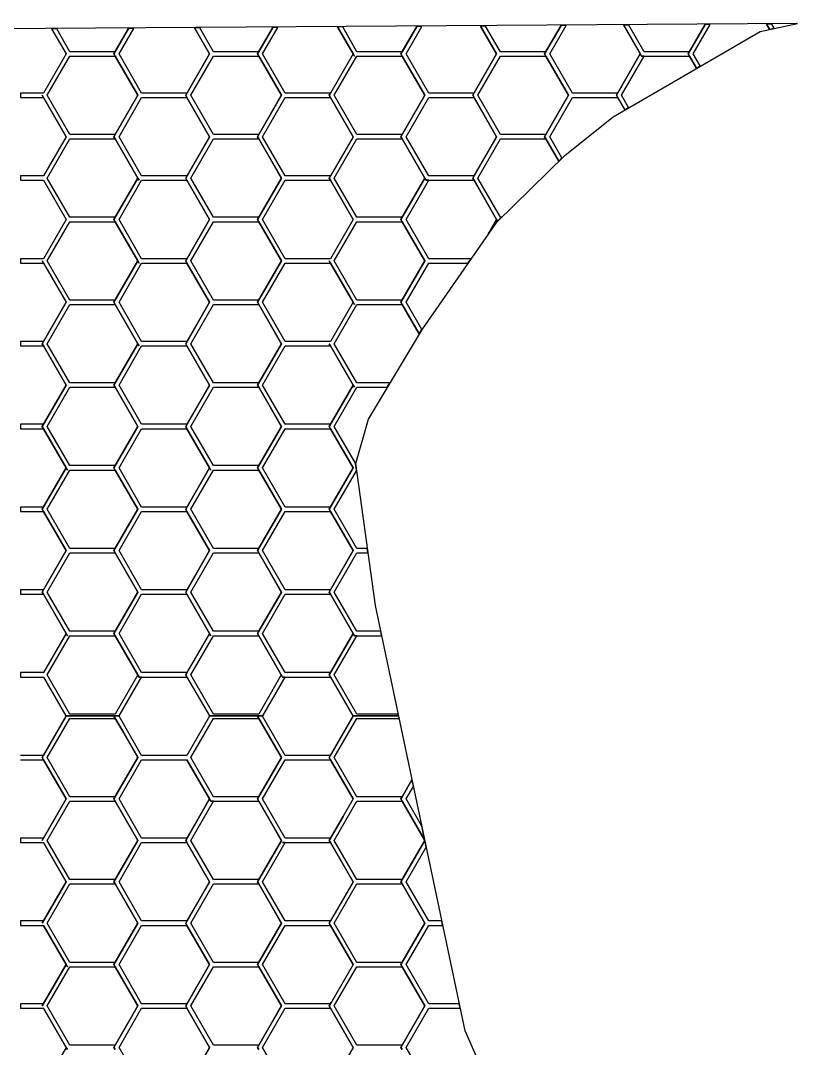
# Model space of a CAD drawing. Extents: x -65 to 65, y -44 to 44.
# Drawn here: x 29.71 to 56.51, y 8.53 to 44 of the extents above; entities that cross this region are included whole.
import ezdxf

# ---------------------------------------------------------------- set-up
doc = ezdxf.new("R2010")
doc.units = 0
doc.layers.add('Add_Red', color=1, linetype='Continuous')
doc.layers.add('Vector_Red', color=1, linetype='Continuous')

msp = doc.modelspace()

# ---------------------------------------------------------------- linework, layer by layer
at = {"layer": 'Add_Red'}
for points in [[(32.927751, 28.562723), (33.752657, 29.991392), (32.97181, 31.343625), (32.927751, 31.419978), (32.927751, 31.419979), (33.752657, 32.848631), (32.927751, 31.419978), (32.97181, 31.343626), (33.752657, 29.991393), (33.752657, 29.991392), (32.927751, 28.562722), (32.97181, 28.486371), (33.752657, 27.133869), (33.752657, 27.133868), (32.927751, 25.705181), (32.97181, 25.628864), (33.752657, 24.27663), (33.752657, 24.276629), (32.927751, 22.847674), (32.971808, 22.771611), (32.97181, 22.771608), (33.796633, 21.342942), (35.448007, 21.342942), (35.448008, 21.342941), (36.223308, 20), (38.060167, 20), (38.835466, 21.342941), (38.748104, 21.342941), (37.923181, 22.771607), (37.879223, 22.847674), (37.879223, 22.847673), (37.879222, 22.847674), (37.923287, 22.924012), (38.704062, 24.276629), (37.923282, 25.628863), (37.879223, 25.705181), (37.879223, 25.705182), (38.704062, 27.133869), (37.923282, 28.48637), (37.879223, 28.562722), (37.879223, 28.562723), (38.704062, 29.991392), (37.923282, 31.343625), (37.879223, 31.419978), (37.879223, 31.419979), (38.704062, 32.848632), (37.923282, 34.201167), (37.879223, 34.277317), (37.879223, 34.277318), (38.704062, 35.706172), (37.923282, 37.05854), (37.879223, 37.13469), (37.879223, 37.134691), (38.704061, 38.563394), (37.923181, 39.915946), (37.879223, 39.992097), (37.879223, 39.992098), (38.704062, 41.4208), (37.923282, 42.773185), (37.879223, 42.849503), (37.879224, 42.849504), (37.879223, 42.849505), (38.406585, 43.762948), (38.405938, 43.762944), (37.922559, 42.925654), (36.360832, 42.925654), (35.887131, 43.746163), (35.711882, 43.744995), (36.228872, 42.849505), (36.228871, 42.849504), (36.228872, 42.849503), (35.40405, 41.4208), (35.448008, 41.344651), (35.448007, 41.344651), (35.40405, 41.4208), (35.40405, 41.420801), (36.228871, 42.849504), (35.711881, 43.744995), (35.710242, 43.744984), (36.227225, 42.849505), (35.446361, 41.496952), (33.88465, 41.496952), (33.10377, 42.849505), (33.612696, 43.73101), (33.436036, 43.729833), (32.927752, 42.849504), (32.97181, 42.773186), (33.752657, 41.420801), (33.752657, 41.4208), (32.927751, 39.992098), (32.97181, 39.915947), (33.752657, 38.563395), (33.796632, 38.487244), (33.752657, 38.563394), (33.752657, 38.563393), (32.927751, 37.134691), (32.97181, 37.058541), (33.752657, 35.706173), (33.796633, 35.629821), (33.796632, 35.629821), (33.752657, 35.706173), (33.752657, 35.706172), (32.927751, 34.277318), (32.97181, 34.201168), (33.752657, 32.848632), (33.796633, 32.772498), (33.752657, 32.848631), (32.97181, 34.201167), (32.927751, 34.277317), (32.927751, 34.277318), (33.752657, 35.706172), (32.97181, 37.05854), (32.927751, 37.13469), (32.927751, 37.134691), (33.752657, 38.563394), (32.97181, 39.915946), (32.927751, 39.992097), (32.927751, 39.992098), (33.752657, 41.4208), (32.97181, 42.773185), (32.927751, 42.849503), (32.927752, 42.849504), (32.927751, 42.849505), (33.436035, 43.729833), (33.435449, 43.729829), (32.971188, 42.925654), (31.409461, 42.925654), (30.95473, 43.713301), (30.77941, 43.712133), (30.777743, 43.712122), (31.275753, 42.849503), (30.494893, 41.49695), (29.7071, 41.49695), (29.7071, 41.344649), (30.494893, 41.344649), (31.275753, 39.992097), (30.494893, 38.639712), (29.7071, 38.639712), (29.7071, 38.487243), (30.494893, 38.487243), (31.275753, 37.13469), (30.494893, 35.782238), (29.7071, 35.782238), (29.7071, 35.629819), (30.494893, 35.629819), (31.275753, 34.277317), (30.494893, 32.924982), (29.7071, 32.924982), (29.7071, 32.772497), (30.496533, 32.772497), (30.452575, 32.84863), (30.452575, 32.848631), (31.277484, 34.277317), (30.452575, 32.84863), (30.496533, 32.772497), (31.277484, 31.419978), (31.277484, 31.419977), (30.452575, 29.991123), (30.456914, 29.983614), (30.496533, 29.915057), (31.277484, 28.562437), (31.277484, 28.562436), (30.452575, 27.133867), (30.496533, 27.057717), (31.277485, 25.705181), (31.277484, 25.70518), (31.277484, 25.705181), (30.496533, 27.057717), (30.452575, 27.133867), (30.452575, 27.133868), (31.277484, 28.562437), (30.496533, 29.915056), (30.456914, 29.983614), (30.452575, 29.991123), (31.277484, 31.419977), (30.496533, 32.772496), (30.494893, 32.772496), (31.275753, 31.419977), (30.494893, 30.067458), (29.7071, 30.067458), (29.7071, 29.915056), (30.494893, 29.915056), (31.275753, 28.562436), (30.494893, 27.210203), (29.7071, 27.210203), (29.7071, 27.057717), (30.494893, 27.057717), (31.275753, 25.705181), (30.494893, 24.352695), (29.7071, 24.352695), (29.7071, 24.200175), (30.494894, 24.200175), (31.275753, 22.847673), (30.494893, 21.49543), (29.7071, 21.49543), (29.7071, 21.339476), (30.494983, 21.339476), (31.268002, 19.999999), (31.27183, 19.999999), (31.271829, 20), (33.108695, 20), (33.883994, 21.342941), (33.796632, 21.342941), (32.97181, 22.771607), (32.971808, 22.771611), (32.927751, 22.847674), (33.752657, 24.276629), (32.97181, 25.628863), (32.927751, 25.705181), (32.927751, 25.705182), (33.752657, 27.133869), (32.97181, 28.48637), (32.927751, 28.562722), (32.927751, 28.562723)], [(41.312286, 22.771607), (42.163702, 22.771607), (42.163701, 22.771608), (42.131634, 22.924009), (41.312287, 22.924009), (40.53144, 24.276629), (41.312287, 25.628863), (41.690546, 25.628863), (41.669223, 25.781349), (41.312287, 25.781349), (40.53144, 27.133868), (41.295112, 28.456621), (41.290952, 28.48637), (41.259767, 28.709371), (41.263708, 28.723016), (40.53144, 29.991123), (41.312287, 31.343626), (42.357429, 31.343626), (42.44856, 31.496128), (41.312287, 31.496128), (40.53144, 32.848631), (41.312287, 34.201167), (42.874031, 34.201167), (43.459258, 33.187472), (43.4596, 33.188044), (42.874754, 34.201167), (42.830711, 34.277317), (42.830711, 34.277318), (43.655534, 35.706172), (42.874754, 37.05854), (42.830711, 37.13469), (42.830712, 37.134691), (42.830711, 37.134692), (43.655534, 38.563394), (42.874653, 39.915946), (42.874031, 39.915946), (43.654878, 38.563394), (42.874031, 37.210841), (41.312287, 37.210841), (40.53144, 38.563394), (41.312287, 39.915946), (41.312287, 39.915947), (42.874653, 39.915947), (42.830711, 39.992097), (42.830711, 39.992098), (43.655533, 41.420801), (42.874653, 42.773185), (42.830711, 42.849504), (42.830711, 42.849505), (43.377181, 43.796064), (43.376528, 43.79606), (42.874031, 42.925654), (41.312287, 42.925654), (40.819625, 43.779025), (40.644378, 43.777857), (41.180328, 42.849505), (41.180327, 42.849504), (41.224387, 42.773185), (41.224386, 42.773185), (41.180327, 42.849504), (40.644376, 43.777857), (40.642658, 43.777846), (41.178613, 42.849505), (40.397749, 41.496952), (38.836122, 41.496952), (38.055175, 42.849505), (38.583265, 43.764125), (38.406586, 43.762948), (37.879224, 42.849504), (37.923282, 42.773186), (38.704062, 41.420801), (38.704062, 41.4208), (37.879223, 39.992097), (37.923182, 39.915948), (38.704062, 38.563395), (38.704061, 38.563394), (38.704062, 38.563393), (37.879223, 37.134691), (37.923282, 37.058541), (38.704062, 35.706173), (38.704062, 35.706172), (37.879223, 34.277318), (37.923282, 34.201168), (38.704062, 32.848632), (38.704062, 32.848631), (37.879223, 31.419978), (37.923282, 31.343627), (38.704062, 29.991393), (38.704062, 29.991392), (37.879223, 28.562722), (37.923282, 28.486371), (38.704062, 27.133869), (38.704062, 27.133868), (37.879223, 25.705181), (37.923282, 25.628864), (38.704062, 24.27663), (38.704062, 24.276629), (37.923287, 22.924012), (37.879223, 22.847675), (37.923181, 22.771608), (38.748104, 21.342942), (40.399479, 21.342942), (40.39948, 21.342941), (41.17478, 20), (42.746889, 20), (42.73288, 20.066577), (41.312287, 20.066577), (40.53144, 21.419097), (41.312286, 22.771607), (41.224303, 22.771607), (41.180327, 22.847674), (40.355522, 21.419097), (40.399478, 21.342945), (40.39948, 21.342942), (40.399479, 21.342942), (40.399478, 21.342945), (40.355522, 21.419097), (41.180327, 22.847675), (40.39948, 24.200176), (40.399479, 24.200177), (40.39948, 24.200177), (41.180327, 22.847675), (41.180327, 22.847674), (41.224303, 22.771608), (41.312287, 22.771608), (41.312286, 22.771607)], [(47.78689, 42.849505), (48.352415, 43.829211), (48.347157, 43.829176), (47.825553, 42.925654), (46.263792, 42.925654), (45.752135, 43.811887), (45.576877, 43.81072), (46.131799, 42.849505), (46.131799, 42.849504), (45.306894, 41.420801), (45.350952, 41.344651), (45.350951, 41.344651), (45.306893, 41.420801), (45.306894, 41.420801), (45.306893, 41.420802), (46.131799, 42.849505), (45.576876, 43.81072), (45.575153, 43.810708), (46.130068, 42.849505), (45.349221, 41.496952), (43.787493, 41.496952), (43.006646, 42.849505), (43.553787, 43.797241), (43.377182, 43.796064), (42.830711, 42.849504), (42.874653, 42.773186), (43.655534, 41.420802), (43.655533, 41.420801), (43.655534, 41.4208), (42.830711, 39.992097), (42.874653, 39.915948), (43.655534, 38.563395), (43.699492, 38.487245), (45.349221, 38.487245), (45.349221, 38.487244), (46.130068, 37.134692), (45.839198, 36.630896), (45.849398, 36.64555), (46.131798, 37.134691), (45.350952, 38.487243), (45.350951, 38.487245), (45.350952, 38.487245), (46.131799, 37.134692), (46.131798, 37.134691), (46.131799, 37.134691), (45.849401, 36.645555), (46.127006, 37.044389), (46.163359, 37.080038), (46.131799, 37.13469), (46.131799, 37.134691), (46.16336, 37.080038), (46.296747, 37.210841), (46.263792, 37.210841), (45.482911, 38.563394), (46.263792, 39.915947), (47.825553, 39.915947), (48.270081, 39.145936), (48.273408, 39.149199), (47.830764, 39.915947), (47.78689, 39.992097), (47.786891, 39.992098), (47.78689, 39.992099), (48.611594, 41.420801), (47.830764, 42.773185), (47.78689, 42.849504), (47.78689, 42.849505)], [(47.786891, 39.992098), (47.830764, 39.915948), (48.273409, 39.149199), (48.385773, 39.259385), (47.962724, 39.992099), (48.743554, 41.344651), (50.305382, 41.344651), (50.549012, 40.922635), (50.550183, 40.923317), (50.306895, 41.34465), (50.306894, 41.344651), (50.306895, 41.344651), (50.550184, 40.923318), (50.681937, 41.000077), (50.439023, 41.420801), (51.219853, 42.773185), (51.131936, 42.773185), (51.087894, 42.849504), (50.263021, 41.420801), (50.306895, 41.344651), (50.306894, 41.344651), (50.263021, 41.420801), (50.263021, 41.420802), (51.087893, 42.849505), (51.043923, 42.925654), (50.513871, 43.843612), (50.512319, 43.843601), (51.086212, 42.849505), (50.305382, 41.496952), (48.743554, 41.496952), (47.962724, 42.849505), (48.528988, 43.830388), (48.352416, 43.829211), (47.78689, 42.849504), (47.830764, 42.773187), (48.611594, 41.420802), (48.611594, 41.420801), (47.786891, 39.992098)], [(52.738143, 42.849504), (52.738143, 42.849505), (53.322903, 43.862327), (53.322422, 43.862323), (52.781682, 42.925655), (51.219853, 42.925655), (50.689241, 43.84478), (50.513871, 43.843612), (51.043923, 42.925654), (51.087894, 42.849504), (51.131936, 42.773186), (52.782186, 42.773186), (52.738143, 42.849504)], [(53.154201, 42.43377), (52.914145, 42.849505), (53.499654, 43.863504), (53.322904, 43.862327), (52.738143, 42.849504), (52.782186, 42.773187), (53.022202, 42.357484), (53.154201, 42.43377)], [(55.548852, 43.699193), (55.446484, 43.876475), (55.44477, 43.876463), (55.5473, 43.698862), (55.548852, 43.699193)], [(55.7055, 43.732586), (55.621741, 43.877642), (55.446485, 43.876475), (55.548852, 43.699193), (55.7055, 43.732586)], [(33.752035, 41.4208), (32.971188, 40.068415), (31.409461, 40.068415), (30.628594, 41.4208), (31.409461, 42.773185), (32.971188, 42.773185), (33.752035, 41.4208)], [(38.703406, 41.4208), (37.922559, 40.068415), (36.360832, 40.068415), (35.579968, 41.4208), (36.360832, 42.773185), (37.922643, 42.773185), (38.703406, 41.4208)], [(43.654878, 41.4208), (42.874031, 40.068416), (41.312287, 40.068416), (40.53144, 41.4208), (41.312287, 42.773185), (42.874031, 42.773185), (43.654878, 41.4208)], [(48.606383, 41.420801), (47.825553, 40.068416), (46.263792, 40.068416), (45.482911, 41.420801), (46.263792, 42.773185), (47.825553, 42.773185), (48.606383, 41.420801)], [(53.022201, 42.357483), (52.782186, 42.773185), (52.781682, 42.773185), (53.021823, 42.357265), (53.022201, 42.357483)], [(31.277484, 39.992097), (30.496533, 41.344649), (30.452575, 41.4208), (30.496533, 41.34465), (31.277484, 39.992097)], [(36.227225, 39.992098), (35.446361, 38.639713), (33.88465, 38.639713), (33.10377, 39.992098), (33.88465, 41.344651), (35.446361, 41.344651), (36.227225, 39.992098)], [(36.228872, 39.992098), (36.228872, 39.992097), (35.404051, 38.563394), (35.448008, 38.487244), (35.448007, 38.487244), (35.40405, 38.563393), (35.404051, 38.563394), (35.40405, 38.563395), (36.228872, 39.992097), (35.448008, 41.34465), (35.448007, 41.344651), (35.448008, 41.344651), (36.228872, 39.992098)], [(41.178613, 39.992098), (40.397749, 38.639713), (38.836122, 38.639713), (38.055175, 39.992098), (38.836122, 41.344651), (40.397749, 41.344651), (41.178613, 39.992098)], [(40.399481, 41.344651), (40.399479, 41.344651), (40.355522, 41.4208), (40.355522, 41.420801), (40.399486, 41.496954), (40.355522, 41.4208), (40.399481, 41.344651)], [(41.180328, 39.992098), (41.180327, 39.992097), (40.39948, 41.34465), (40.399479, 41.344651), (40.399481, 41.344651), (41.180328, 39.992098)], [(46.130068, 39.992098), (45.349221, 38.639714), (43.787493, 38.639714), (43.006646, 39.992098), (43.787493, 41.344651), (45.349221, 41.344651), (46.130068, 39.992098)], [(46.131799, 39.992098), (46.131799, 39.992097), (45.306893, 38.563395), (45.350952, 38.487245), (45.350951, 38.487245), (45.306893, 38.563394), (45.306893, 38.563395), (46.131799, 39.992098), (45.350952, 41.34465), (45.350951, 41.344651), (45.350952, 41.344651), (46.131799, 39.992098)], [(33.752035, 38.563393), (32.971188, 37.21084), (31.409461, 37.21084), (30.628593, 38.563393), (31.409461, 39.915946), (32.971188, 39.915946), (33.752035, 38.563393)], [(38.703406, 38.563393), (37.922559, 37.21084), (36.360832, 37.21084), (35.579968, 38.563393), (36.360832, 39.915946), (37.922643, 39.915946), (38.703406, 38.563393)], [(36.227225, 37.134691), (35.446361, 35.782239), (33.88465, 35.782239), (33.10377, 37.134691), (33.88465, 38.487244), (35.446361, 38.487244), (36.227225, 37.134691)], [(36.228872, 37.134691), (36.228872, 37.13469), (35.40405, 35.705887), (35.448007, 35.629821), (35.448008, 35.629821), (36.228872, 34.277318), (36.228872, 34.277317), (35.40405, 32.848632), (35.448009, 32.772498), (35.448007, 32.772498), (35.40405, 32.848631), (35.40405, 32.848632), (36.228872, 34.277317), (35.448008, 35.629819), (35.448007, 35.62982), (35.446362, 35.62982), (35.446361, 35.629821), (35.448007, 35.629821), (35.448007, 35.62982), (35.448008, 35.62982), (35.448007, 35.629821), (35.40405, 35.705886), (35.40405, 35.705887), (36.228872, 37.13469), (35.448008, 38.487243), (35.448007, 38.487244), (35.448008, 38.487244), (36.228872, 37.134691)], [(41.178613, 37.134691), (40.397749, 35.782239), (38.836122, 35.782239), (38.055175, 37.134691), (38.836122, 38.487244), (40.397749, 38.487244), (41.178613, 37.134691)], [(40.399481, 38.487244), (40.399479, 38.487244), (40.355522, 38.563394), (40.355522, 38.563395), (40.399582, 38.639714), (40.355522, 38.563394), (40.399481, 38.487244)], [(41.180328, 37.134691), (41.180327, 37.13469), (40.39948, 38.487243), (40.399479, 38.487244), (40.399481, 38.487244), (41.180328, 37.134691)], [(42.830711, 34.277318), (42.874754, 34.201168), (43.459601, 33.188045), (43.549111, 33.337834), (43.006646, 34.277318), (43.787493, 35.629821), (45.142409, 35.629821), (45.248499, 35.78224), (43.787493, 35.78224), (43.006646, 37.134692), (43.787493, 38.487244), (43.699492, 38.487244), (43.655534, 38.563395), (43.655534, 38.563394), (42.830712, 37.134691), (42.874754, 37.058541), (43.655534, 35.706173), (43.655534, 35.706172), (42.830711, 34.277318)], [(33.752035, 35.705886), (32.971188, 34.353652), (31.409461, 34.353652), (30.628593, 35.705886), (31.409461, 37.05854), (32.971188, 37.05854), (33.752035, 35.705886)], [(38.703406, 35.705886), (37.922559, 34.353652), (36.360832, 34.353652), (35.579968, 35.705886), (36.360832, 37.05854), (37.922559, 37.05854), (38.703406, 35.705886)], [(43.654878, 35.705886), (42.874031, 34.353653), (41.312287, 34.353653), (40.53144, 35.705886), (41.312287, 37.05854), (42.874031, 37.05854), (43.654878, 35.705886)], [(30.452575, 35.705885), (30.452575, 35.705886), (30.496533, 35.629819), (30.452575, 35.705885)], [(35.446362, 35.62982), (36.227225, 34.277318), (35.446361, 32.924984), (33.88465, 32.924984), (33.10377, 34.277318), (33.88465, 35.629821), (33.88465, 35.62982), (35.446362, 35.62982)], [(41.178613, 34.277318), (40.397749, 32.924984), (38.836122, 32.924984), (38.055175, 34.277318), (38.836122, 35.629821), (40.397749, 35.629821), (41.178613, 34.277318)], [(40.399479, 35.629821), (40.355522, 35.705886), (40.355522, 35.705887), (40.399481, 35.629821), (40.399479, 35.629821)], [(41.180328, 34.277318), (41.180327, 34.277317), (41.224303, 34.201167), (41.224302, 34.201167), (41.180327, 34.277317), (40.39948, 35.62982), (40.399479, 35.629821), (40.399481, 35.629821), (41.180328, 34.277318)], [(33.752035, 32.848631), (32.971188, 31.496128), (31.409461, 31.496128), (30.628593, 32.848631), (31.409461, 34.201167), (32.971188, 34.201167), (33.752035, 32.848631)], [(38.703406, 32.848631), (37.922559, 31.496128), (36.360832, 31.496128), (35.579968, 32.848631), (36.360832, 34.201167), (37.922643, 34.201167), (38.703406, 32.848631)], [(36.227225, 31.419979), (35.446361, 30.067459), (33.88465, 30.067459), (33.10377, 31.419979), (33.88465, 32.772498), (35.446361, 32.772498), (36.227225, 31.419979)], [(36.228872, 31.419979), (36.228872, 31.419978), (35.40405, 29.991124), (35.448009, 29.915058), (35.448007, 29.915058), (35.40405, 29.991123), (35.40405, 29.991124), (36.228872, 31.419978), (35.448008, 32.772497), (35.448007, 32.772498), (35.448009, 32.772498), (36.228872, 31.419979)], [(41.178613, 31.419979), (40.397749, 30.06746), (38.836122, 30.06746), (38.055175, 31.419979), (38.836122, 32.772498), (40.397749, 32.772498), (41.178613, 31.419979)], [(40.399479, 32.772498), (40.355522, 32.848631), (40.355522, 32.848632), (40.399481, 32.772498), (40.399479, 32.772498)], [(41.180327, 31.419979), (41.180327, 31.419978), (41.224303, 31.343626), (41.224302, 31.343626), (41.180327, 31.419978), (40.355522, 29.991124), (40.39948, 29.915058), (40.399479, 29.915058), (40.355522, 29.991123), (40.355522, 29.991124), (41.180327, 31.419978), (40.39948, 32.772497), (40.399479, 32.772498), (40.399481, 32.772498), (41.180327, 31.419979)], [(33.752035, 29.991123), (32.971188, 28.638889), (31.409461, 28.638889), (30.628593, 29.991123), (31.409461, 31.343625), (32.971188, 31.343625), (33.752035, 29.991123)], [(38.703406, 29.991123), (37.922559, 28.63889), (36.360831, 28.63889), (35.579968, 29.991123), (36.360831, 31.343625), (37.922559, 31.343625), (38.703406, 29.991123)], [(36.227225, 28.562437), (35.446361, 27.210204), (33.88465, 27.210204), (33.10377, 28.562437), (33.88465, 29.915058), (35.446361, 29.915058), (36.227225, 28.562437)], [(36.228872, 28.562437), (35.40405, 27.133868), (35.448009, 27.057718), (35.448007, 27.057718), (35.40405, 27.133868), (35.40405, 27.133869), (36.228872, 28.562437), (35.448008, 29.915057), (35.448007, 29.915058), (35.448009, 29.915058), (36.228872, 28.562437)], [(41.178613, 28.562438), (40.397749, 27.210204), (38.836122, 27.210204), (38.055175, 28.562438), (38.836122, 29.915058), (40.397749, 29.915058), (41.178613, 28.562438)], [(41.180327, 28.562438), (41.180327, 28.562437), (40.355522, 27.133868), (40.39948, 27.057718), (40.399479, 27.057718), (40.355522, 27.133868), (40.355522, 27.133869), (41.180327, 28.562438), (40.39948, 29.915057), (40.399479, 29.915058), (40.399481, 29.915058), (41.180327, 28.562438)], [(33.752035, 27.133868), (32.971188, 25.781348), (31.40946, 25.781348), (30.628593, 27.133868), (31.40946, 28.48637), (32.971188, 28.48637), (33.752035, 27.133868)], [(31.277484, 28.562437), (31.321443, 28.48637), (31.277484, 28.562436), (31.277484, 28.562437)], [(38.703406, 27.133868), (37.922559, 25.781348), (36.360831, 25.781348), (35.579968, 27.133868), (36.360831, 28.48637), (37.922559, 28.48637), (38.703406, 27.133868)], [(36.228872, 28.562437), (36.272915, 28.48637), (36.228872, 28.562436), (36.228872, 28.562437)], [(36.227225, 25.705182), (35.446361, 24.352696), (33.88465, 24.352696), (33.10377, 25.705182), (33.88465, 27.057718), (35.446361, 27.057718), (36.227225, 25.705182)], [(36.228872, 25.705182), (36.228872, 25.705181), (35.40405, 24.276629), (35.448009, 24.200177), (35.448007, 24.200177), (35.40405, 24.276629), (35.40405, 24.27663), (36.228872, 25.705182), (35.448008, 27.057717), (35.448007, 27.057718), (35.448009, 27.057718), (36.228872, 25.705182)], [(41.178613, 25.705182), (40.397749, 24.352697), (38.836122, 24.352697), (38.055175, 25.705182), (38.836122, 27.057718), (40.397749, 27.057718), (41.178613, 25.705182)], [(41.180327, 25.705182), (41.180327, 25.705181), (40.355522, 24.276629), (40.39948, 24.200177), (40.399479, 24.200177), (40.355522, 24.276629), (40.355522, 24.27663), (41.180327, 25.705182), (40.39948, 27.057717), (40.399479, 27.057718), (40.39948, 27.057718), (41.180327, 25.705182)], [(31.277484, 22.847674), (30.496533, 24.200176), (30.496532, 24.200176), (30.452575, 24.276629), (31.277484, 25.705181), (31.277484, 25.70518), (30.452575, 24.276629), (30.496533, 24.200176), (31.277484, 22.847674), (31.321443, 22.771607), (31.277485, 22.847673), (31.277484, 22.847674)], [(31.40946, 22.924009), (30.628593, 24.276629), (31.40946, 25.628863), (32.971188, 25.628863), (33.752035, 24.276629), (32.971188, 22.924009), (31.40946, 22.924009)], [(36.360831, 22.924009), (35.579968, 24.276629), (36.360831, 25.628863), (37.922643, 25.628863), (38.703406, 24.276629), (37.922559, 22.924009), (36.360831, 22.924009)], [(30.494894, 24.200175), (30.494893, 24.200176), (30.496532, 24.200176), (30.496533, 24.200175), (30.494894, 24.200175)], [(36.227225, 22.847674), (35.446361, 21.495431), (33.88465, 21.495431), (33.10377, 22.847674), (33.88465, 24.200177), (35.446361, 24.200177), (36.227225, 22.847674)], [(36.228872, 22.847674), (36.272915, 22.771607), (36.272914, 22.771607), (36.228872, 22.847674), (35.448008, 24.200176), (35.448007, 24.200177), (35.448009, 24.200177), (36.228872, 22.847674)], [(41.178613, 22.847675), (40.397749, 21.495431), (38.836122, 21.495431), (38.055174, 22.847675), (38.836122, 24.200177), (40.397749, 24.200177), (41.178613, 22.847675)], [(31.277484, 22.847674), (31.277485, 22.847673), (30.494437, 21.491417), (31.277484, 22.847674)], [(31.40946, 20.066577), (30.628593, 21.419096), (31.40946, 22.771607), (32.971188, 22.771607), (33.752035, 21.419096), (32.971188, 20.066577), (31.40946, 20.066577)], [(36.360831, 20.066577), (35.579968, 21.419096), (36.360831, 22.771607), (37.922559, 22.771607), (38.703406, 21.419096), (37.922643, 20.066577), (36.360831, 20.066577)], [(35.448009, 21.342942), (35.448007, 21.342942), (35.40405, 21.419096), (35.40405, 21.419097), (35.448125, 21.495434), (35.40405, 21.419096), (35.448009, 21.342942)], [(35.40405, 7.135447), (36.228872, 8.56415), (36.184815, 8.640471), (35.448008, 9.916871), (35.429426, 9.949062), (35.40405, 9.99302), (35.40405, 9.993021), (36.228872, 11.421557), (35.448009, 12.774108), (35.448008, 12.774109), (35.448006, 12.774113), (35.40405, 12.850259), (35.40405, 12.85026), (36.228872, 14.278963), (36.184815, 14.355284), (35.448008, 15.631684), (35.429425, 15.663876), (35.40405, 15.707834), (35.40405, 15.707835), (36.228872, 17.13637), (35.448009, 18.488922), (35.448008, 18.488923), (36.228872, 17.13637), (36.228872, 17.136369), (36.272915, 17.060051), (37.923282, 17.060051), (37.879223, 17.136369), (37.879223, 17.13637), (38.704062, 18.565241), (37.879223, 19.993944), (37.879223, 19.993945), (37.882803, 19.999996), (36.223661, 19.999996), (36.227225, 19.993945), (35.446361, 18.641392), (33.88465, 18.641392), (33.103769, 19.993945), (33.10735, 19.999996), (32.931332, 19.999996), (32.927751, 19.993944), (33.229698, 19.470985), (33.752658, 18.565241), (33.752657, 18.56524), (33.752657, 18.565241), (33.229698, 19.470985), (32.927751, 19.993944), (32.927751, 19.993945), (32.931331, 19.999996), (31.281043, 19.999996), (31.281042, 19.999995), (31.281043, 19.999995), (30.452575, 18.565072), (30.496534, 18.488922), (31.277485, 17.136369), (30.452575, 15.707834), (31.277484, 17.136369), (30.496533, 18.488922), (30.452575, 18.565072), (31.281042, 19.999995), (31.272196, 19.999995), (31.275753, 19.993944), (30.494892, 18.641391), (29.707099, 18.641391)], [(31.409461, 17.212519), (30.628594, 18.565072), (31.409461, 19.917625), (32.971188, 19.917625), (33.752035, 18.565072), (32.971188, 17.212519), (31.409461, 17.212519)], [(36.360832, 17.21252), (35.579968, 18.565073), (36.360832, 19.917625), (37.922643, 19.917625), (38.703406, 18.565073), (37.922643, 17.21252), (36.360832, 17.21252)], [(42.874653, 8.487999), (42.830711, 8.564317), (42.830711, 8.564318), (43.655534, 9.993021), (42.874653, 11.345573), (42.830711, 11.421556), (42.830711, 11.421557), (43.655534, 12.850427), (42.874653, 14.202812), (42.830711, 14.279131), (42.830711, 14.279132), (43.651495, 15.700839), (43.65132, 15.701671), (42.874031, 14.355281), (41.312287, 14.355281), (40.53144, 15.707834), (41.312287, 17.060051), (42.874031, 17.060051), (43.647241, 15.72106), (43.646865, 15.722846), (42.874653, 17.060051), (42.830711, 17.136369), (42.830711, 17.13637), (42.874671, 17.212523), (43.210868, 17.79493), (43.210707, 17.795696), (42.874031, 17.21252), (41.312286, 17.21252), (40.531439, 18.565073), (41.312286, 19.917626), (42.764221, 19.917626), (42.746889, 19.999996), (41.183891, 19.999996), (40.355522, 18.565073), (40.355523, 18.565072), (40.399481, 18.488923), (40.399479, 18.488923), (40.355523, 18.565072), (40.355522, 18.565073), (41.183891, 19.999997), (41.175066, 19.999997), (41.178613, 19.993945), (40.397749, 18.641392), (38.836122, 18.641392), (38.055175, 19.993945), (38.058722, 19.999997), (37.882804, 19.999997), (37.882803, 19.999996), (37.882804, 19.999996), (37.879223, 19.993944), (38.704062, 18.565242), (38.704062, 18.565241), (37.879223, 17.13637), (37.923282, 17.060052), (38.704062, 15.707835), (38.704062, 15.707834), (37.879224, 14.279131), (37.923282, 14.202813), (38.704062, 12.850428), (38.704062, 12.850427), (37.879223, 11.421557), (37.923282, 11.345574), (38.704062, 9.993022), (38.704061, 9.993021), (38.704062, 9.99302), (37.879223, 8.564317), (37.923282, 8.488)], [(29.707099, 18.488922), (30.494892, 18.488922), (31.275753, 17.136369), (30.494892, 15.783816), (29.7071, 15.783816), (29.7071, 15.631683), (30.494892, 15.631683), (31.275753, 14.27913), (30.494892, 12.926577), (29.7071, 12.926577), (29.7071, 12.774108), (30.494892, 12.774108), (31.275753, 11.421555), (30.494892, 10.069171), (29.7071, 10.069171), (29.7071, 9.91687), (30.494892, 9.91687), (31.275753, 8.564317), (30.494892, 7.211764)], [(32.97181, 17.060051), (32.953187, 17.09231), (32.927751, 17.136369), (32.927751, 17.13637), (33.752657, 18.565241), (33.752657, 18.56524), (32.927751, 17.136369), (32.953187, 17.09231), (32.971811, 17.06005), (32.97181, 17.060051)], [(36.227225, 17.13637), (35.446361, 15.783817), (33.88465, 15.783817), (33.103769, 17.13637), (33.88465, 18.488923), (35.446361, 18.488923), (36.227225, 17.13637)], [(41.178613, 17.13637), (40.397749, 15.783817), (38.836123, 15.783817), (38.055175, 17.13637), (38.836123, 18.488923), (40.397749, 18.488923), (41.178613, 17.13637)], [(41.180328, 17.13637), (41.180327, 17.136369), (40.39948, 18.488922), (40.399479, 18.488923), (40.399481, 18.488923), (41.180328, 17.13637)], [(43.546028, 16.202074), (43.006646, 17.13637), (43.257873, 17.571536), (43.210868, 17.79493), (42.874671, 17.212523), (42.830711, 17.136369), (42.874653, 17.060052), (43.646864, 15.722848), (43.546028, 16.202074)], [(33.752035, 15.707834), (32.971188, 14.355281), (31.409461, 14.355281), (30.628594, 15.707834), (31.409461, 17.06005), (32.971188, 17.06005), (33.752035, 15.707834)], [(32.97181, 8.487998), (32.927751, 8.564317), (32.927751, 8.564318), (33.752657, 9.993021), (32.97181, 11.345573), (32.927751, 11.421556), (32.927751, 11.421557), (33.752657, 12.850427), (32.97181, 14.202812), (32.927751, 14.27913), (32.927751, 14.279131), (33.752657, 15.707834), (32.97181, 17.06005), (32.971811, 17.06005), (33.752657, 15.707835), (33.752657, 15.707834), (32.927751, 14.27913), (32.97181, 14.202813), (33.752657, 12.850428), (33.752657, 12.850427), (32.927751, 11.421557), (32.97181, 11.345574), (33.752657, 9.993021), (33.752657, 9.99302), (32.927751, 8.564317), (32.97181, 8.487999)], [(37.923282, 8.487998), (37.879223, 8.564317), (37.879223, 8.564318), (38.704061, 9.993021), (37.923282, 11.345573), (37.879223, 11.421556), (37.879223, 11.421557), (38.704062, 12.850427), (37.923282, 14.202812), (37.879223, 14.27913), (37.879224, 14.279131), (37.879223, 14.279132), (38.704062, 15.707834), (37.923282, 17.06005), (37.922643, 17.06005), (38.703406, 15.707834), (37.922643, 14.355281), (36.360832, 14.355281), (35.579968, 15.707834), (36.360832, 17.06005), (36.272915, 17.06005), (36.228872, 17.136369), (35.40405, 15.707834), (35.429425, 15.663876), (35.448009, 15.631683), (36.184815, 14.355284), (36.228872, 14.278963), (36.228872, 14.278962), (35.40405, 12.850259), (35.448006, 12.774113), (35.448008, 12.774109), (36.228872, 11.421557), (36.228872, 11.421556), (35.40405, 9.99302), (35.429426, 9.949062), (35.448009, 9.91687), (36.184815, 8.640471), (36.228872, 8.56415), (36.228872, 8.564149), (35.404051, 7.135446)], [(40.399479, 15.631685), (40.355522, 15.707834), (40.355522, 15.707835), (40.831747, 16.53264), (40.355522, 15.707834), (40.399481, 15.631685), (40.399479, 15.631685), (40.39948, 15.631684), (40.399481, 15.631684), (41.180328, 14.278963), (41.180327, 14.278962), (40.39948, 15.631684), (40.397749, 15.631684), (41.178613, 14.279132), (40.397749, 12.926579), (38.836123, 12.926579), (38.055175, 14.279132), (38.836123, 15.631684), (38.748105, 15.631684), (38.748105, 15.631685), (40.399479, 15.631685)], [(30.452575, 12.850259), (31.277484, 14.278962), (30.496533, 15.631683), (31.277485, 14.278962), (30.452575, 12.850259)], [(36.227225, 14.279131), (35.446361, 12.926578), (33.88465, 12.926578), (33.10377, 14.279131), (33.88465, 15.631684), (35.446361, 15.631684), (36.227225, 14.279131)], [(43.787493, 7.211766), (43.006646, 8.564318), (43.787493, 9.916871), (44.868527, 9.916871), (44.836481, 10.069172), (43.787493, 10.069172), (43.006646, 11.421557), (43.787493, 12.77411), (44.267322, 12.77411), (44.235241, 12.926579), (43.787493, 12.926579), (43.006646, 14.279132), (43.698487, 15.477512), (43.651495, 15.700839), (42.830711, 14.279131), (42.874653, 14.202813), (43.655534, 12.850428), (43.655534, 12.850427), (42.830711, 11.421557), (42.874653, 11.345575), (43.655534, 9.993022), (43.655534, 9.993021), (42.830711, 8.564317), (42.874653, 8.488)], [(33.752035, 12.850259), (32.971188, 11.497706), (31.409461, 11.497706), (30.628594, 12.850259), (31.409461, 14.202812), (32.971188, 14.202812), (33.752035, 12.850259)], [(38.703406, 12.850259), (37.922559, 11.497706), (36.360832, 11.497706), (35.579968, 12.850259), (36.360832, 14.202812), (37.922643, 14.202812), (38.703406, 12.850259)], [(43.654878, 12.850259), (42.874031, 11.497706), (41.312287, 11.497706), (40.53144, 12.850259), (41.312287, 14.202812), (42.874031, 14.202812), (43.654878, 12.850259)], [(30.496533, 12.774108), (31.277485, 11.421556), (31.321443, 11.345573), (31.277484, 11.421556), (31.277484, 11.421555), (30.452575, 9.99302), (31.277484, 11.421556), (30.496533, 12.774108)], [(36.227225, 11.421557), (35.446361, 10.069172), (33.88465, 10.069172), (33.10377, 11.421557), (33.88465, 12.774109), (35.446361, 12.774109), (36.227225, 11.421557)], [(41.178613, 11.421557), (40.397749, 10.069172), (38.836122, 10.069172), (38.055175, 11.421557), (38.836122, 12.77411), (40.397749, 12.77411), (41.178613, 11.421557)], [(40.399481, 12.77411), (40.399479, 12.77411), (40.355522, 12.850259), (40.355522, 12.85026), (40.399583, 12.926581), (40.355522, 12.850259), (40.399481, 12.77411)], [(41.180328, 11.421557), (41.180327, 11.421556), (40.39948, 12.774109), (40.399479, 12.77411), (40.399481, 12.77411), (41.180328, 11.421557)], [(33.752035, 9.99302), (32.971188, 8.640467), (31.409461, 8.640467), (30.628594, 9.99302), (31.409461, 11.345573), (32.971188, 11.345573), (33.752035, 9.99302)], [(38.703406, 9.99302), (37.922559, 8.640467), (36.360832, 8.640467), (35.579968, 9.99302), (36.360832, 11.345573), (37.922643, 11.345573), (38.703406, 9.99302)], [(43.654878, 9.993021), (42.874031, 8.640468), (41.312287, 8.640468), (40.53144, 9.993021), (41.312287, 11.345573), (42.874031, 11.345573), (43.654878, 9.993021)], [(40.399481, 9.916871), (40.399479, 9.916871), (40.355522, 9.993021), (40.355522, 9.993022), (40.422653, 10.10929), (40.355522, 9.993021), (40.399481, 9.916871)], [(31.321443, 8.487998), (31.277484, 8.564317), (30.496533, 9.91687), (31.277485, 8.564317), (31.321443, 8.487998)], [(36.227225, 8.564318), (35.446361, 7.211765), (33.88465, 7.211765), (33.10377, 8.564318), (33.88465, 9.916871), (35.446361, 9.916871), (36.227225, 8.564318)], [(41.178613, 8.564318), (40.397749, 7.211765), (38.836122, 7.211765), (38.055175, 8.564318), (38.836122, 9.916871), (40.397749, 9.916871), (41.178613, 8.564318)], [(41.180328, 8.56415), (41.180327, 8.564149), (40.39948, 9.91687), (40.399479, 9.916871), (40.399481, 9.916871), (41.180328, 8.56415)]]:
    msp.add_lwpolyline(points, dxfattribs=at)
at = {"layer": 'Vector_Red'}
msp.add_lwpolyline([(50.570853, -3.431225), (45.043125, 9.13566), (41.954137, 23.816141), (41.269968, 28.708645), (41.714833, 30.248785), (43.569758, 33.352895), (46.134678, 37.037908), (48.492059, 39.349604), (50.149375, 40.678233), (51.736187, 41.602713), (55.227572, 43.62048), (56.50854, 43.893553), (21.909068, 43.663035), (21.846827, 41.742423), (21.514657, 39.650656), (20.568895, 37.982384), (18.326265, 37.762521), (12.295857, 37.723293), (6.976461, 37.756449), (5.411019, 38.978905), (4.992262, 40.394164), (4.858994, 43.571054), (-21.867771, 44)], dxfattribs=at)

doc.saveas('drawing.dxf')
